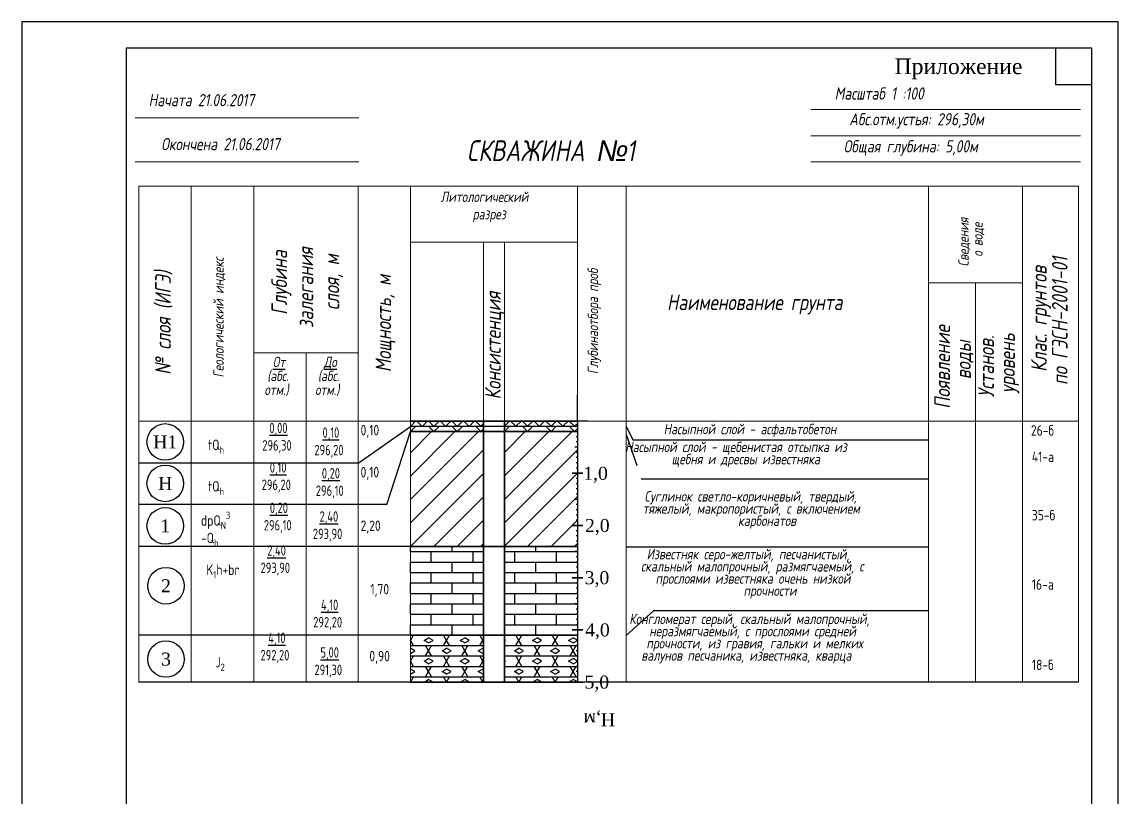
# Model space of a CAD drawing. Header units: millimetres. Extents: x 3380 to 11503, y -2610 to -1453.
# Drawn here: x 9169 to 9379, y -1601.3 to -1452.8 of the extents above; entities that cross this region are included whole.
import ezdxf
from ezdxf.enums import TextEntityAlignment as Align

# ---------------------------------------------------------------- set-up
doc = ezdxf.new("R2010")
doc.units = ezdxf.units.MM
doc.set_wipeout_variables(frame=1)
for name, pattern in [('Cплошная', [0]), ('DASHED', [0.75, 0.5, -0.25]), ('штриховая2', [9.525, 6.35, -3.175])]:
    doc.linetypes.add(name, pattern=pattern)
for name, color, linetype in [('ГЛ_Разрез_Ось', 7, 'Continuous'), ('ГЛ_Разрез_ОсьМетка', 7, 'Continuous'), ('ГЛ_Разрез_ОсьШкалаВ-10', 7, 'Continuous'), ('ГЛ_Разрез_СквМаска', 6, 'Continuous'), ('ГЛ_Разрез_СлоиОбозначения', 7, 'Continuous'), ('ГЛ_Штамп_РамкаВнутр', 7, 'Continuous'), ('ГЛ_Штамп_Текст', 7, 'Continuous')]:
    doc.layers.add(name, color=color, linetype=linetype)
doc.layers.add('ГЛ_Разрез_ОсьШкалаВ-1', color=6, linetype='Continuous', plot=False)
doc.layers.add('ГЛ_Штамп_РамкаВнеш', color=6, linetype='Continuous', plot=False)
doc.styles.add('GOST 2.304', font='CS_Gost2304.shx')
doc.styles.add('ГеологияРазрезОсь', font='times.ttf', dxfattribs={"height": 2.5})
doc.styles.add('ГеологияРазрезТаблица', font='times.ttf', dxfattribs={"height": 2.5})
doc.styles.add('ГеологияШтамп', font='times.ttf')

# ---------------------------------------------------------------- blocks, each defined once
blk = doc.blocks.new('*U8')
at = {"layer": 'ГЛ_Штамп_РамкаВнеш'}
blk.add_lwpolyline([(0, 0), (210, 0), (210, 297), (0, 297)], close=True, dxfattribs=at)
at = {"layer": 'ГЛ_Штамп_РамкаВнутр'}
for points in [[(20, 5), (205, 5), (205, 292), (20, 292)], [(198, 285), (205, 285), (205, 292), (198, 292)]]:
    blk.add_lwpolyline(points, close=True, dxfattribs=at)
at = {"layer": 'ГЛ_Штамп_Текст', "style": 'ГеологияШтамп', "flags": 8}
for tag, p in [('Приложение', (191.67, 288.5)), ('Лист', (205, 288.5))]:
    blk.add_attdef(tag, text='', height=3, dxfattribs=at).set_placement(p, align=Align.MIDDLE_RIGHT)
blk = doc.blocks.new('*U33')
at = {"layer": 'ГЛ_Разрез_Ось'}
for q in [(0, 55), (0, 0)]:
    blk.add_line((0, 5), q, dxfattribs=at)
blk.add_lwpolyline([(0, 55, 0, 0, 0), (0, 57, 1, 0, 0), (0, 60, 0, 0, 0)], format="xyseb", dxfattribs=at)
at = {"layer": 'ГЛ_Разрез_ОсьШкалаВ-1'}
for p, q in [((0, 54), (0.25, 54)), ((0, 53), (0.25, 53)), ((0, 52), (0.25, 52)), ((0, 51), (0.25, 51)), ((0, 50), (0.5, 50)), ((0, 49), (0.25, 49)), ((0, 48), (0.25, 48)), ((0, 47), (0.25, 47)), ((0, 46), (0.25, 46)), ((0, 44), (0.25, 44)), ((0, 43), (0.25, 43)), ((0, 42), (0.25, 42)), ((0, 41), (0.25, 41)), ((0, 40), (0.5, 40)), ((0, 39), (0.25, 39)), ((0, 38), (0.25, 38)), ((0, 37), (0.25, 37)), ((0, 36), (0.25, 36)), ((0, 34), (0.25, 34)), ((0, 33), (0.25, 33)), ((0, 32), (0.25, 32)), ((0, 31), (0.25, 31)), ((0, 30), (0.5, 30)), ((0, 29), (0.25, 29)), ((0, 28), (0.25, 28)), ((0, 27), (0.25, 27)), ((0, 26), (0.25, 26)), ((0, 24), (0.25, 24)), ((0, 23), (0.25, 23)), ((0, 22), (0.25, 22)), ((0, 21), (0.25, 21)), ((0, 20), (0.5, 20)), ((0, 19), (0.25, 19)), ((0, 18), (0.25, 18)), ((0, 17), (0.25, 17)), ((0, 16), (0.25, 16)), ((0, 14), (0.25, 14)), ((0, 13), (0.25, 13)), ((0, 12), (0.25, 12)), ((0, 11), (0.25, 11)), ((0, 10), (0.5, 10)), ((0, 9), (0.25, 9)), ((0, 8), (0.25, 8)), ((0, 7), (0.25, 7)), ((0, 6), (0.25, 6))]:
    blk.add_line(p, q, dxfattribs=at)
at = {"layer": 'ГЛ_Разрез_ОсьШкалаВ-10'}
for p, q in [((-1, 55), (1, 55)), ((-1, 45), (1, 45)), ((-1, 35), (1, 35)), ((-1, 25), (1, 25)), ((-1, 15), (1, 15)), ((-1, 5), (1, 5))]:
    blk.add_line(p, q, dxfattribs=at)
at = {"style": 'ГеологияРазрезТаблица'}
blk.add_text('Н,м', height=2.5, dxfattribs=at).set_placement((-1.16, 60.22), align=Align.BOTTOM_RIGHT)
blk = doc.blocks.new('*U34')
at = {"layer": 'ГЛ_Разрез_Ось'}
blk.add_line((-1, 0), (1, 0), dxfattribs=at)
at = {"layer": 'ГЛ_Разрез_ОсьМетка', "style": 'ГеологияРазрезТаблица'}
blk.add_attdef('ОТМЕТКА', text='', height=2.5, dxfattribs=at).set_placement((7.96, 0), align=Align.MIDDLE_RIGHT)
blk = doc.blocks.new('ГЛ_Разрез_СлоиОбозначения')
blk.add_wipeout([(3.75, 0), (3.61, 1.08), (3.1, 2.14), (2.3, 2.99), (1.45, 3.48), (0.58, 3.71), (0, 3.75), (-0.58, 3.71), (-1.45, 3.48), (-2.3, 2.99), (-3.1, 2.14), (-3.61, 1.08), (-3.75, 0), (-3.61, -1.08), (-3.1, -2.14), (-2.3, -2.99), (-1.45, -3.48), (-0.58, -3.71), (0, -3.75), (0.58, -3.71), (1.45, -3.48), (2.3, -2.99), (3.1, -2.14), (3.61, -1.08)]).dxf.layer = 'ГЛ_Разрез_СквМаска'
at = {"layer": 'ГЛ_Разрез_СлоиОбозначения'}
blk.add_circle((0, 0), 3.5, dxfattribs=at)
at = {"layer": 'ГЛ_Разрез_СлоиОбозначения', "style": 'ГеологияРазрезОсь'}
blk.add_attdef('НОМЕР', text='', height=2.5, dxfattribs=at).set_placement((0, 0), align=Align.MIDDLE_CENTER)

msp = doc.modelspace()

# ---------------------------------------------------------------- hatches: boundary and pattern name
at = {"linetype": 'DASHED'}
h = msp.add_hatch(dxfattribs=at)
h.set_pattern_fill('ANSI37', color=256, scale=0.5)
h.set_pattern_definition([(45, (9243.4427, -1530.286), (-1.12253, 1.12253), []), (135, (9243.4427, -1530.286), (-1.12253, -1.12253), [])])
h.paths.add_polyline_path([(9257.44, -1529.28), (9243.44, -1529.29), (9243.44, -1530.29), (9257.44, -1530.28)])
h.paths.add_polyline_path([(9275.44, -1529.28), (9261.44, -1529.28), (9261.44, -1530.28), (9275.44, -1530.28)])
h = msp.add_hatch(dxfattribs=at)
h.set_pattern_fill('ANSI37', color=256)
h.set_pattern_definition([(45, (9243.4427, -1531.286), (-2.24506, 2.24506), []), (135, (9243.4427, -1531.286), (-2.24506, -2.24506), [])])
h.paths.add_polyline_path([(9257.44, -1530.28), (9243.44, -1530.29), (9243.44, -1531.29), (9257.44, -1531.28)])
h.paths.add_polyline_path([(9275.44, -1530.28), (9261.44, -1530.28), (9261.44, -1531.28), (9275.44, -1531.28)])
h = msp.add_hatch(dxfattribs=at)
h.set_pattern_fill('ANSI31', color=256)
h.set_pattern_definition([(45, (9243.4427, -1553.286), (-2.24506, 2.24506), [])])
h.paths.add_polyline_path([(9257.44, -1531.28), (9243.44, -1531.29), (9243.44, -1553.29), (9257.44, -1553.28)])
h.paths.add_polyline_path([(9275.44, -1531.28), (9261.44, -1531.28), (9261.44, -1553.28), (9275.44, -1553.28)])
h = msp.add_hatch(dxfattribs=at)
h.set_pattern_fill('IZVEST', color=256, scale=10, pattern_type=2)
h.set_pattern_definition([(0, (9243.4427, -1570.286), (0, 2), []), (90, (9243.4427, -1570.286), (-4, 2), [2, -2])])
h.paths.add_polyline_path([(9257.44, -1553.28), (9243.44, -1553.29), (9243.44, -1570.29), (9257.44, -1570.28)])
h.paths.add_polyline_path([(9275.44, -1553.28), (9261.44, -1553.28), (9261.44, -1570.28), (9275.44, -1570.28)])
h = msp.add_hatch(dxfattribs=at)
h.set_pattern_fill('KONGLOM', color=256, scale=10, pattern_type=2)
h.set_pattern_definition([(0, (9243.4427, -1578.2826), (0, 2), []), (60, (9243.4427, -1579.2826), (-8e-07, 4), [1.1547, -4.6188, 1.1547]), (120, (9243.4427, -1579.2826), (-3.4641, 2), [1.1547, -4.6188, 1.1547]), (30, (9246.0407, -1579.2826), (8e-07, 4), [1, -3]), (30, (9247.773, -1579.2826), (8e-07, 4), [-3, 1]), (150, (9246.0407, -1579.2826), (-3.4641, -2), [-3, 1]), (150, (9247.773, -1579.2826), (-3.4641, -2), [1, -3])])
h.paths.add_polyline_path([(9257.44, -1570.28), (9243.44, -1570.29), (9243.44, -1579.28), (9257.44, -1579.28)])
h.paths.add_polyline_path([(9275.44, -1570.28), (9261.44, -1570.28), (9261.44, -1579.28), (9275.44, -1579.28)])

# ---------------------------------------------------------------- linework, layer by layer
for p, q in [((9233.44, -1537.33), (9243.44, -1530.29)), ((9261.44, -1529.28), (9259.44, -1529.28)), ((9261.44, -1529.28), (9259.44, -1529.28)), ((9261.44, -1529.28), (9259.44, -1529.28)), ((9265.44, -1529.27), (9263.44, -1529.27)), ((9277.44, -1529.28), (9275.44, -1529.28)), ((9238.92, -1545.27), (9243.44, -1531.29)), ((9284.79, -1553.34), (9342.7, -1553.34)), ((9290.03, -1565.61), (9284.79, -1570.38)), ((9342.7, -1565.61), (9290.03, -1565.61))]:
    msp.add_line(p, q)
at = {"linetype": 'Cплошная', "lineweight": 30}
msp.add_line((9243.44, -1529.28), (9275.44, -1529.28), dxfattribs=at)
at = {"linetype": 'Cплошная', "lineweight": 20}
for p, q in [((9282.7, -1529.28), (9342.7, -1529.28)), ((9360.7, -1529.28), (9371.44, -1529.28))]:
    msp.add_line(p, q, dxfattribs=at)
at = {"linetype": 'штриховая2'}
for p, q in [((9284.79, -1530.28), (9286.05, -1532.85)), ((9284.79, -1531.78), (9287.64, -1540.32))]:
    msp.add_line(p, q, dxfattribs=at)
at = {"ltscale": 10}
for p, q in [((9286.05, -1532.85), (9342.7, -1532.85)), ((9287.64, -1540.32), (9342.7, -1540.32)), ((9243.44, -1553.29), (9191.44, -1553.29)), ((9243.44, -1570.29), (9191.44, -1570.29)), ((9371.44, -1579.28), (9191.44, -1579.28))]:
    msp.add_line(p, q, dxfattribs=at)
at = {"linetype": 'Cплошная', "lineweight": 20}
for points in [[(9320.14, -1469.6), (9371.79, -1469.6)], [(9190.71, -1471.16), (9233.57, -1471.16)], [(9320.14, -1474.6), (9371.79, -1474.6)], [(9190.71, -1479.6), (9233.57, -1479.6)], [(9320.14, -1479.6), (9371.79, -1479.6)], [(9191.44, -1484.28), (9371.44, -1484.28), (9371.44, -1529.28), (9191.44, -1529.28), (9191.44, -1484.28)], [(9191.44, -1484.28), (9191.44, -1529.28)], [(9201.44, -1484.28), (9201.44, -1529.28)], [(9213.44, -1484.28), (9213.44, -1529.28)], [(9233.44, -1484.28), (9233.44, -1529.28)], [(9243.44, -1484.28), (9243.44, -1529.28)], [(9275.44, -1484.28), (9275.44, -1579.28)], [(9284.79, -1484.28), (9284.79, -1579.28)], [(9342.7, -1484.28), (9342.7, -1529.28)], [(9360.7, -1484.28), (9360.7, -1529.28)], [(9371.44, -1484.28), (9371.44, -1529.28)], [(9243.44, -1494.99), (9252.29, -1494.99), (9275.44, -1494.99)], [(9257.44, -1494.99), (9257.44, -1529.28)], [(9261.44, -1494.99), (9261.44, -1529.28)], [(9342.7, -1502.8), (9343.85, -1502.8), (9360.7, -1502.8)], [(9351.7, -1502.8), (9351.7, -1529.28)], [(9213.46, -1516.22), (9213.54, -1516.22), (9233.44, -1516.22)], [(9223.44, -1516.22), (9223.44, -1529.28)], [(9191.44, -1529.28), (9191.44, -1579.28)], [(9201.44, -1529.28), (9201.44, -1579.28)], [(9213.44, -1529.28), (9213.44, -1579.28)], [(9223.44, -1529.28), (9223.44, -1579.28)], [(9233.44, -1529.28), (9233.44, -1579.28)], [(9243.44, -1529.28), (9243.44, -1579.28)], [(9275.44, -1579.28), (9275.44, -1529.27)], [(9342.7, -1529.28), (9342.7, -1579.28)], [(9351.7, -1529.28), (9351.7, -1579.28)], [(9360.7, -1529.28), (9360.7, -1579.28)], [(9371.44, -1529.28), (9371.44, -1579.28)], [(9275.44, -1579.28), (9275.44, -1559.27)]]:
    msp.add_lwpolyline(points, dxfattribs=at)
at = {"lineweight": 20}
msp.add_lwpolyline([(9275.44, -1529.27), (9191.44, -1529.28)], dxfattribs=at)
at = {"lineweight": 30}
for points in [[(9243.44, -1529.29), (9275.44, -1529.28)], [(9243.44, -1530.29), (9275.44, -1530.28)], [(9243.44, -1531.29), (9275.44, -1531.28)], [(9243.44, -1553.29), (9275.44, -1553.28)], [(9243.44, -1570.29), (9275.44, -1570.28)], [(9243.44, -1579.28), (9275.44, -1579.28)]]:
    msp.add_lwpolyline(points, dxfattribs=at)
at = {"linetype": 'Cплошная', "lineweight": 35}
for points in [[(9257.44, -1529.28), (9257.44, -1579.28)], [(9261.44, -1529.28), (9261.44, -1579.28)]]:
    msp.add_lwpolyline(points, dxfattribs=at)

# ---------------------------------------------------------------- block references
ref = msp.add_blockref('*U8', (9169.01, -1749.81))
ref.add_attrib('Приложение', 'Приложение', dxfattribs={"layer": 'ГЛ_Штамп_Текст', "height": 3, "style": 'ГеологияШтамп'}).set_placement((9360.69, -1461.31), align=Align.MIDDLE_RIGHT)
at = {"rotation": 180}
msp.add_blockref('*U33', (9275.44, -1524.28), dxfattribs=at)
ref = msp.add_blockref('*U34', (9275.44, -1539.28))
ref.add_attrib('ОТМЕТКА', '1,0', dxfattribs={"layer": 'ГЛ_Разрез_ОсьМетка', "height": 2.5, "style": 'ГеологияРазрезТаблица'}).set_placement((9281.26, -1539.28), align=Align.MIDDLE_RIGHT)
ref = msp.add_blockref('*U34', (9275.44, -1549.28))
ref.add_attrib('ОТМЕТКА', '2,0', dxfattribs={"layer": 'ГЛ_Разрез_ОсьМетка', "height": 2.5, "style": 'ГеологияРазрезТаблица'}).set_placement((9281.61, -1549.28), align=Align.MIDDLE_RIGHT)
ref = msp.add_blockref('*U34', (9275.44, -1559.28))
ref.add_attrib('ОТМЕТКА', '3,0', dxfattribs={"layer": 'ГЛ_Разрез_ОсьМетка', "height": 2.5, "style": 'ГеологияРазрезТаблица'}).set_placement((9281.54, -1559.28), align=Align.MIDDLE_RIGHT)
ref = msp.add_blockref('*U34', (9275.44, -1569.28))
ref.add_attrib('ОТМЕТКА', '4,0', dxfattribs={"layer": 'ГЛ_Разрез_ОсьМетка', "height": 2.5, "style": 'ГеологияРазрезТаблица'}).set_placement((9281.63, -1569.28), align=Align.MIDDLE_RIGHT)
ref = msp.add_blockref('*U34', (9275.44, -1579.28))
ref.add_attrib('ОТМЕТКА', '5,0', dxfattribs={"layer": 'ГЛ_Разрез_ОсьМетка', "height": 2.5, "style": 'ГеологияРазрезТаблица'}).set_placement((9281.51, -1579.28), align=Align.MIDDLE_RIGHT)

# ---------------------------------------------------------------- texts
at = {"ltscale": 100, "attachment_point": 1, "style": 'GOST 2.304'}
for s, insert, char_height, width in [('\\pi65.321;{\\H1.1667x;\\Q11;Масштаб 1 :100}', (9259.4, -1465.35), 2, 152.6786), ('{\\H1.1667x;\\Q11;Начата 21.06.2017}', (9193.28, -1466.62), 2, 152.6786), ('\\pi59.03;{\\H1.1667x;\\Q11;Абс.отм.устья: 296,30м}', (9268.47, -1470.28), 2, 152.6786), ('\\pi61.587;{\\H1.1667x;\\Q11;Окончена 21.06.2017}', (9134.11, -1475.05), 2, 152.6786), ('{\\H1.3333x;\\Q11;СКВАЖИНА \\fArial|b0|i0|c204|p34;№\\Fcs_gost2304|c204;1}', (9254.27, -1475.47), 3, 152.6786), ('\\pi60.168;{\\H1.1667x;\\Q11;Общая глубина: 5,00м}', (9266.28, -1475.47), 2, 152.6786), ('\\pi65.878;{\\Q11;Литологический\\P\\pi72.005;разрез}', (9183.36, -1485.3), 2, 152.6786), ('\\pi55.039;{\\Q11;Наименование грунта}', (9237.57, -1505.01), 3, 152.6786), ('\\pi2.3654;{\\H0.8x;\\W0.9;\\L0,00\\H1.25x; \\P\\pi1.0154;\\H0.8x;\\l296,30}', (9214.05, -1529.59), 2.5, 8.9607), ('\\pi2.5679;{\\H0.8x;\\W0.9;\\L0,10\\H1.25x; \\P\\pi1.0154;\\H0.8x;\\l296,20}', (9224.03, -1530.49), 2.5, 8.9607), ('0,10', (9233.89, -1530.01), 2, 8.9607), ('\\A1;26-б', (9362.31, -1530.07), 2, 8.9607), ('\\A1;tQ{\\H0.7x;\\S^ h;}', (9204.65, -1532.82), 2, 8.9607), ('\\A1;41-а', (9362.49, -1535.1), 2, 8.9607), ('\\pi2.5679;{\\H0.8x;\\W0.9;\\L0,10\\H1.25x; \\P\\pi1.0154;\\H0.8x;\\l296,20}', (9213.93, -1537.15), 2.5, 8.9607), ('\\pi2.3654;{\\H0.8x;\\W0.9;\\L0,20\\H1.25x; \\P\\pi1.2179;\\H0.8x;\\l296,10}', (9224.11, -1538.28), 2.5, 8.9607), ('0,10', (9233.89, -1538.06), 2, 8.9607), ('\\A1;tQ{\\H0.7x;\\S^ h;}', (9204.65, -1540.77), 2, 8.9607), ('\\pi2.3654;{\\H0.8x;\\W0.9;\\L0,20\\H1.25x; \\P\\pi1.2179;\\H0.8x;\\l296,10}', (9214.14, -1544.9), 2.5, 8.9607), ('\\A1;dpQ{\\H0.7x;\\S^ N;\\S3^ ;}\\P-Q{\\H0.7x;\\S^ h;}', (9203.31, -1546.64), 2, 8.9607), ('\\pi2.2979;{\\H0.8x;\\W0.9;\\L2,40\\H1.25x; \\P\\pi1.0154;\\H0.8x;\\l293,90}', (9223.74, -1546.55), 2.5, 8.9607), ('\\A1;35-б', (9362.49, -1546.3), 2, 8.9607), ('2,20', (9233.89, -1548.33), 2, 8.9607), ('\\pi2.2979;{\\H0.8x;\\W0.9;\\L2,40\\H1.25x; \\P\\pi1.0154;\\H0.8x;\\l293,90}', (9213.72, -1553.05), 2.5, 8.9607), ('\\A1; K{\\H0.7x;\\S^ 1;}h+br', (9203.31, -1556.75), 2, 8.9607), ('\\A1;16-а', (9362.49, -1559.57), 2, 8.9607), ('\\pi2.3304;1,70', (9233.44, -1560.47), 2, 8.9607), ('\\pi2.5004;{\\H0.8x;\\W0.9;\\L4,10\\H1.25x; \\P\\pi1.0154;\\H0.8x;\\l292,20}', (9223.81, -1563.47), 2.5, 8.9607), ('\\pi2.5004;{\\H0.8x;\\W0.9;\\L4,10\\H1.25x; \\P\\pi1.0154;\\H0.8x;\\l292,20}', (9213.71, -1569.79), 2.5, 8.9607), ('\\pi2.3654;{\\H0.8x;\\W0.9;\\L5,00\\H1.25x; \\P\\pi1.2179;\\H0.8x;\\l291,30}', (9223.84, -1572.6), 2.5, 8.9607), ('\\A1; \\PJ{\\H0.7x;\\S^ 2;}', (9206.1, -1571.14), 2, 8.9607), ('\\pi2.1304;0,90', (9233.44, -1573.3), 2, 8.9607), ('\\A1;18-б', (9362.49, -1574.98), 2, 8.9607)]:
    msp.add_mtext(s, dxfattribs=dict(at, insert=insert, char_height=char_height, width=width))
at = {"ltscale": 100, "width": 55.3929, "attachment_point": 1, "rotation": 90, "line_spacing_factor": 0.8, "style": 'GOST 2.304'}
for s, insert, char_height in [('\\pi21.897;{\\Q11;Сведения\\P\\pi23.76;о воде}', (9348.4, -1521.55), 2), ('\\pi14.205;{\\Q11;Клас. грунтов \\P\\pi11.692;по ГЭСН-2001-01}', (9362.34, -1534.05), 3), ('\\pi17.705;{\\Q11;Появление\\P\\pi23.355;воды}', (9343.82, -1544.62), 3), ('\\pi19.506;{\\Q11;Установ.\\P\\pi20.307;уровень}', (9352.25, -1544.26), 3)]:
    msp.add_mtext(s, dxfattribs=dict(at, insert=insert, char_height=char_height))
at = {"ltscale": 100, "width": 55.3929, "attachment_point": 1, "rotation": 90, "style": 'GOST 2.304'}
for s, insert, char_height in [('\\pi20.196;{\\Q11;Глубина \\P\\pi17.674;залегания \\P\\pi21.105;слоя, м}', (9216.82, -1529.12), 3), ('\\pi13.535;{\\Q11;Геологический индекс}', (9205.68, -1534.47), 2), ('\\pi15.561;{\\Q11;№ слоя (ИГЭ)}', (9194.54, -1535.97), 3), ('\\pi15.642;{\\Q11;Мощность, м}', (9236.75, -1535.55), 3), ('\\pi14.402;{\\Q11;Глубинаотбора проб}', (9277.4, -1534.69), 2), ('\\pi14.142;{\\Q11;Консистенция}', (9257.75, -1539.28), 3)]:
    msp.add_mtext(s, dxfattribs=dict(at, insert=insert, char_height=char_height))
at = {"ltscale": 100, "char_height": 2, "attachment_point": 1, "style": 'GOST 2.304'}
for s, insert, width, line_spacing_factor in [('\\pi74.72;{\\Q11;\\LОт\\P\\pi73.659;\\l(абс.\\P\\pi73.124;отм.)}', (9142.35, -1516.95), 152.6786, 0.8), ('\\pi74.784;{\\Q11;\\LДо\\P\\pi73.659;\\l(абс.\\P\\pi73.124;отм.)}', (9152.06, -1516.95), 152.6786, 0.8), ('\\pi7.8765;{\\Q11;Насыпной слой - асфальтобетон }', (9284.08, -1529.8), 58.125, 0.7), ('\\pi4.1841;{\\Q11;Насыпной слой - щебенистая отсыпка из \\P\\pi13.062;щебня и дресвы известняка}', (9280.41, -1533.22), 61.5404, 0.7), ('\\pi3.4896;{\\Q11;Суглинок светло-коричневый, твердый, \\P\\pi3.1515;тяжелый, макропористый, с включением \\P\\pi21.419;карбонатов }', (9284.79, -1542.69), 58.125, 0.7), ('\\pi3.914;{\\Q11;Известняк серо-желтый, песчанистый, \\P\\pi2.8297;скальный малопрочный, размягчаемый, с \\P\\pi5.6127;прослоями известняка очень низкой \\P\\pi22.463;прочности}', (9284.79, -1553.76), 58.2475, 0.7), ('\\pi0.58902;{\\Q11;Конгломерат серый, скальный малопрочный, \\P\\pi4.4127;неразмягчаемый, с прослоями средней \\P\\pi3.8627;прочности, из гравия, гальки и мелких \\P\\pi2.8908;валунов песчаника, известняка, кварца}', (9284.79, -1566.17), 58.2475, 0.7)]:
    msp.add_mtext(s, dxfattribs=dict(at, insert=insert, width=width, line_spacing_factor=line_spacing_factor))

# ---------------------------------------------------------------- next in the draw order: block references
for p, values in [((9196.47, -1533.27), {'НОМЕР': 'Н1'}), ((9196.47, -1549.35), {'НОМЕР': '1'}), ((9196.61, -1560.83), {'НОМЕР': '2'}), ((9196.61, -1574.86), {'НОМЕР': '3'})]:
    msp.add_blockref('ГЛ_Разрез_СлоиОбозначения', p).add_auto_attribs(values)

# ---------------------------------------------------------------- next in the draw order: linework, layer by layer
at = {"ltscale": 10}
msp.add_line((9233.44, -1537.33), (9191.44, -1537.33), dxfattribs=at)

# ---------------------------------------------------------------- next in the draw order: block references
msp.add_blockref('ГЛ_Разрез_СлоиОбозначения', (9196.47, -1541.22)).add_auto_attribs({'НОМЕР': 'Н'})

# ---------------------------------------------------------------- next in the draw order: linework, layer by layer
msp.add_line((9238.92, -1545.27), (9191.44, -1545.27), dxfattribs=at)

doc.saveas('drawing.dxf')
